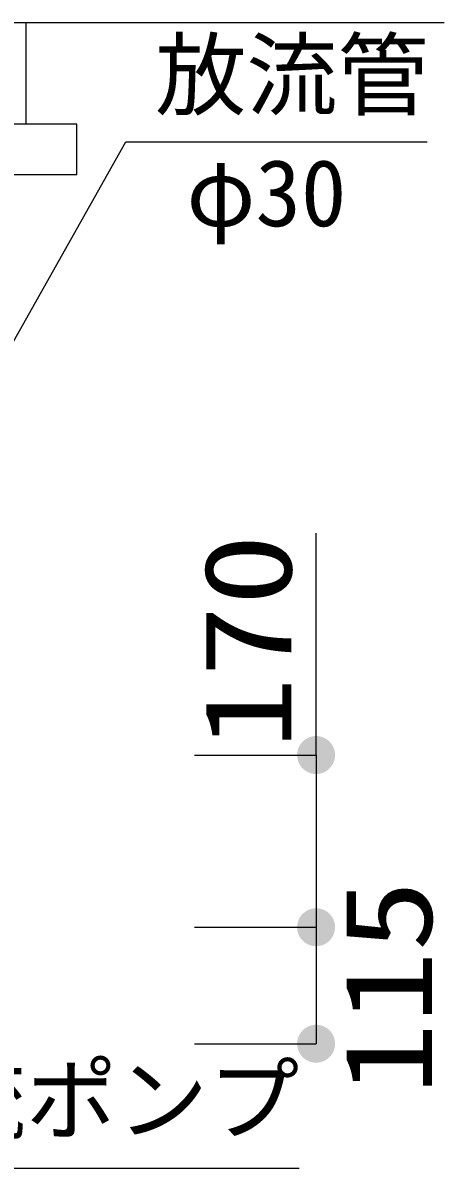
# Model space of a CAD drawing. Units: millimetres, scale not verified. Extents: x -8910 to 8910, y -6308 to 6308.
# Drawn here: x -3185 to -2769, y -2492 to -1362 of the extents above; entities that cross this region are included whole.
import ezdxf
from ezdxf.enums import TextEntityAlignment as Align

# ---------------------------------------------------------------- set-up
doc = ezdxf.new("R2010")
doc.units = ezdxf.units.MM
doc.header["$LTSCALE"] = 30
doc.layers.add('0-0_空気管', color=3, linetype='Continuous', lineweight=25)
doc.layers.add('0-5_00クル-フ-6寸法', color=132, linetype='Continuous', lineweight=25)
doc.styles.add('ＭＳ ゴシック', font='')
doc.styles.get('ＭＳ ゴシック').set_extended_font_data('MS Gothic')

msp = doc.modelspace()

# ---------------------------------------------------------------- linework, layer by layer
at = {"layer": '0-0_空気管', "color": 2}
for p, q in [((-2769.04, -1361.76), (-6274.61, -1361.76)), ((-3181.67, -1461.76), (-3181.67, -1361.76)), ((-3131.67, -1461.76), (-3366.67, -1461.76)), ((-3131.67, -1511.77), (-3131.67, -1461.76)), ((-3131.67, -1511.77), (-3366.67, -1511.77))]:
    msp.add_line(p, q, dxfattribs=at)
at = {"layer": '0-0_空気管'}
msp.add_line((-3377.04, -2492.36), (-2912.04, -2492.36), dxfattribs=at)
msp.add_lwpolyline([(-3301.1, -1865.83), (-3083.18, -1479.22), (-2785.62, -1479.22)], dxfattribs=at)
at = {"layer": '0-5_00クル-フ-6寸法', "color": 4}
for p, q in [((-2895.43, -2084.57), (-2895.43, -1865.39)), ((-3015.43, -2084.57), (-2895.43, -2084.57)), ((-2895.43, -2084.57), (-2895.43, -2254.57)), ((-3015.43, -2254.57), (-2895.43, -2254.57)), ((-3015.43, -2254.57), (-2895.43, -2254.57)), ((-2895.43, -2254.57), (-2895.43, -2369.57)), ((-3015.43, -2369.57), (-2895.43, -2369.57))]:
    msp.add_line(p, q, dxfattribs=at)
at = {"layer": '0-5_00クル-フ-6寸法'}
for points in [[(-2895.43, -2084.57), (-2906.45, -2069.4), (-2904.47, -2068.14)], [(-2895.43, -2084.57), (-2904.47, -2068.14), (-2902.33, -2067.13)], [(-2895.43, -2084.57), (-2902.33, -2067.13), (-2900.1, -2066.41)], [(-2895.43, -2084.57), (-2900.1, -2066.41), (-2897.78, -2065.97)], [(-2895.43, -2084.57), (-2897.78, -2065.97), (-2895.43, -2065.82)], [(-2895.43, -2084.57), (-2895.43, -2065.82), (-2893.08, -2065.97)], [(-2895.43, -2084.57), (-2893.08, -2065.97), (-2890.77, -2066.41)], [(-2895.43, -2084.57), (-2890.77, -2066.41), (-2888.53, -2067.13)], [(-2895.43, -2084.57), (-2888.53, -2067.13), (-2886.4, -2068.14)], [(-2895.43, -2084.57), (-2886.4, -2068.14), (-2884.41, -2069.4)], [(-2895.43, -2084.57), (-2913.85, -2081.05), (-2913.26, -2078.77)], [(-2895.43, -2084.57), (-2913.26, -2078.77), (-2912.4, -2076.58)], [(-2895.43, -2084.57), (-2912.4, -2076.58), (-2911.26, -2074.52)], [(-2895.43, -2084.57), (-2911.26, -2074.52), (-2909.88, -2072.62)], [(-2895.43, -2084.57), (-2909.88, -2072.62), (-2908.27, -2070.9)], [(-2895.43, -2084.57), (-2908.27, -2070.9), (-2906.45, -2069.4)], [(-2895.43, -2084.57), (-2884.41, -2069.4), (-2882.6, -2070.9)], [(-2895.43, -2084.57), (-2882.6, -2070.9), (-2880.99, -2072.62)], [(-2895.43, -2084.57), (-2880.99, -2072.62), (-2879.6, -2074.52)], [(-2895.43, -2084.57), (-2879.6, -2074.52), (-2878.47, -2076.58)], [(-2895.43, -2084.57), (-2878.47, -2076.58), (-2877.6, -2078.77)], [(-2895.43, -2084.57), (-2877.6, -2078.77), (-2877.01, -2081.05)], [(-2895.43, -2084.57), (-2914.15, -2083.39), (-2913.85, -2081.05)], [(-2895.43, -2084.57), (-2914.15, -2085.74), (-2914.15, -2083.39)], [(-2895.43, -2084.57), (-2913.85, -2088.08), (-2914.15, -2085.74)], [(-2895.43, -2084.57), (-2913.26, -2090.36), (-2913.85, -2088.08)], [(-2895.43, -2084.57), (-2912.4, -2092.55), (-2913.26, -2090.36)], [(-2895.43, -2084.57), (-2911.26, -2094.61), (-2912.4, -2092.55)], [(-2895.43, -2084.57), (-2909.88, -2096.52), (-2911.26, -2094.61)], [(-2895.43, -2084.57), (-2908.27, -2098.24), (-2909.88, -2096.52)], [(-2895.43, -2084.57), (-2906.45, -2099.74), (-2908.27, -2098.24)], [(-2895.43, -2084.57), (-2904.47, -2101), (-2906.45, -2099.74)], [(-2895.43, -2084.57), (-2902.33, -2102), (-2904.47, -2101)], [(-2895.43, -2084.57), (-2900.1, -2102.73), (-2902.33, -2102)], [(-2895.43, -2084.57), (-2897.78, -2103.17), (-2900.1, -2102.73)], [(-2895.43, -2084.57), (-2895.43, -2103.32), (-2897.78, -2103.17)], [(-2895.43, -2084.57), (-2877.01, -2081.05), (-2876.72, -2083.39)], [(-2895.43, -2084.57), (-2876.72, -2083.39), (-2876.72, -2085.74)], [(-2895.43, -2084.57), (-2893.08, -2103.17), (-2895.43, -2103.32)], [(-2895.43, -2084.57), (-2890.77, -2102.73), (-2893.08, -2103.17)], [(-2895.43, -2084.57), (-2888.53, -2102), (-2890.77, -2102.73)], [(-2895.43, -2084.57), (-2886.4, -2101), (-2888.53, -2102)], [(-2895.43, -2084.57), (-2884.41, -2099.74), (-2886.4, -2101)], [(-2895.43, -2084.57), (-2882.6, -2098.24), (-2884.41, -2099.74)], [(-2895.43, -2084.57), (-2880.99, -2096.52), (-2882.6, -2098.24)], [(-2895.43, -2084.57), (-2879.6, -2094.61), (-2880.99, -2096.52)], [(-2895.43, -2084.57), (-2878.47, -2092.55), (-2879.6, -2094.61)], [(-2895.43, -2084.57), (-2877.6, -2090.36), (-2878.47, -2092.55)], [(-2895.43, -2084.57), (-2877.01, -2088.08), (-2877.6, -2090.36)], [(-2895.43, -2084.57), (-2876.72, -2085.74), (-2877.01, -2088.08)], [(-2895.43, -2254.57), (-2906.45, -2239.4), (-2904.47, -2238.14)], [(-2895.43, -2254.57), (-2906.45, -2239.4), (-2904.47, -2238.14)], [(-2895.43, -2254.57), (-2904.47, -2238.14), (-2902.33, -2237.13)], [(-2895.43, -2254.57), (-2904.47, -2238.14), (-2902.33, -2237.13)], [(-2895.43, -2254.57), (-2902.33, -2237.13), (-2900.1, -2236.41)], [(-2895.43, -2254.57), (-2902.33, -2237.13), (-2900.1, -2236.41)], [(-2895.43, -2254.57), (-2900.1, -2236.41), (-2897.78, -2235.97)], [(-2895.43, -2254.57), (-2900.1, -2236.41), (-2897.78, -2235.97)], [(-2895.43, -2254.57), (-2897.78, -2235.97), (-2895.43, -2235.82)], [(-2895.43, -2254.57), (-2897.78, -2235.97), (-2895.43, -2235.82)], [(-2895.43, -2254.57), (-2895.43, -2235.82), (-2893.08, -2235.97)], [(-2895.43, -2254.57), (-2895.43, -2235.82), (-2893.08, -2235.97)], [(-2895.43, -2254.57), (-2893.08, -2235.97), (-2890.77, -2236.41)], [(-2895.43, -2254.57), (-2893.08, -2235.97), (-2890.77, -2236.41)], [(-2895.43, -2254.57), (-2890.77, -2236.41), (-2888.53, -2237.13)], [(-2895.43, -2254.57), (-2890.77, -2236.41), (-2888.53, -2237.13)], [(-2895.43, -2254.57), (-2888.53, -2237.13), (-2886.4, -2238.14)], [(-2895.43, -2254.57), (-2888.53, -2237.13), (-2886.4, -2238.14)], [(-2895.43, -2254.57), (-2886.4, -2238.14), (-2884.41, -2239.4)], [(-2895.43, -2254.57), (-2886.4, -2238.14), (-2884.41, -2239.4)], [(-2895.43, -2254.57), (-2913.85, -2251.05), (-2913.26, -2248.77)], [(-2895.43, -2254.57), (-2913.85, -2251.05), (-2913.26, -2248.77)], [(-2895.43, -2254.57), (-2913.26, -2248.77), (-2912.4, -2246.58)], [(-2895.43, -2254.57), (-2913.26, -2248.77), (-2912.4, -2246.58)], [(-2895.43, -2254.57), (-2912.4, -2246.58), (-2911.26, -2244.52)], [(-2895.43, -2254.57), (-2912.4, -2246.58), (-2911.26, -2244.52)], [(-2895.43, -2254.57), (-2911.26, -2244.52), (-2909.88, -2242.62)], [(-2895.43, -2254.57), (-2911.26, -2244.52), (-2909.88, -2242.62)], [(-2895.43, -2254.57), (-2909.88, -2242.62), (-2908.27, -2240.9)], [(-2895.43, -2254.57), (-2909.88, -2242.62), (-2908.27, -2240.9)], [(-2895.43, -2254.57), (-2908.27, -2240.9), (-2906.45, -2239.4)], [(-2895.43, -2254.57), (-2908.27, -2240.9), (-2906.45, -2239.4)], [(-2895.43, -2254.57), (-2884.41, -2239.4), (-2882.6, -2240.9)], [(-2895.43, -2254.57), (-2884.41, -2239.4), (-2882.6, -2240.9)], [(-2895.43, -2254.57), (-2882.6, -2240.9), (-2880.99, -2242.62)], [(-2895.43, -2254.57), (-2882.6, -2240.9), (-2880.99, -2242.62)], [(-2895.43, -2254.57), (-2880.99, -2242.62), (-2879.6, -2244.52)], [(-2895.43, -2254.57), (-2880.99, -2242.62), (-2879.6, -2244.52)], [(-2895.43, -2254.57), (-2879.6, -2244.52), (-2878.47, -2246.58)], [(-2895.43, -2254.57), (-2879.6, -2244.52), (-2878.47, -2246.58)], [(-2895.43, -2254.57), (-2878.47, -2246.58), (-2877.6, -2248.77)], [(-2895.43, -2254.57), (-2878.47, -2246.58), (-2877.6, -2248.77)], [(-2895.43, -2254.57), (-2877.6, -2248.77), (-2877.01, -2251.05)], [(-2895.43, -2254.57), (-2877.6, -2248.77), (-2877.01, -2251.05)], [(-2895.43, -2254.57), (-2914.15, -2253.39), (-2913.85, -2251.05)], [(-2895.43, -2254.57), (-2914.15, -2253.39), (-2913.85, -2251.05)], [(-2895.43, -2254.57), (-2914.15, -2255.75), (-2914.15, -2253.39)], [(-2895.43, -2254.57), (-2914.15, -2255.75), (-2914.15, -2253.39)], [(-2895.43, -2254.57), (-2913.85, -2258.08), (-2914.15, -2255.75)], [(-2895.43, -2254.57), (-2913.85, -2258.08), (-2914.15, -2255.75)], [(-2895.43, -2254.57), (-2913.26, -2260.36), (-2913.85, -2258.08)], [(-2895.43, -2254.57), (-2913.26, -2260.36), (-2913.85, -2258.08)], [(-2895.43, -2254.57), (-2912.4, -2262.55), (-2913.26, -2260.36)], [(-2895.43, -2254.57), (-2912.4, -2262.55), (-2913.26, -2260.36)], [(-2895.43, -2254.57), (-2911.26, -2264.61), (-2912.4, -2262.55)], [(-2895.43, -2254.57), (-2911.26, -2264.61), (-2912.4, -2262.55)], [(-2895.43, -2254.57), (-2909.88, -2266.52), (-2911.26, -2264.61)], [(-2895.43, -2254.57), (-2909.88, -2266.52), (-2911.26, -2264.61)], [(-2895.43, -2254.57), (-2908.27, -2268.24), (-2909.88, -2266.52)], [(-2895.43, -2254.57), (-2908.27, -2268.24), (-2909.88, -2266.52)], [(-2895.43, -2254.57), (-2906.45, -2269.74), (-2908.27, -2268.24)], [(-2895.43, -2254.57), (-2906.45, -2269.74), (-2908.27, -2268.24)], [(-2895.43, -2254.57), (-2904.47, -2271), (-2906.45, -2269.74)], [(-2895.43, -2254.57), (-2904.47, -2271), (-2906.45, -2269.74)], [(-2895.43, -2254.57), (-2902.33, -2272), (-2904.47, -2271)], [(-2895.43, -2254.57), (-2902.33, -2272), (-2904.47, -2271)], [(-2895.43, -2254.57), (-2900.1, -2272.73), (-2902.33, -2272)], [(-2895.43, -2254.57), (-2900.1, -2272.73), (-2902.33, -2272)], [(-2895.43, -2254.57), (-2897.78, -2273.17), (-2900.1, -2272.73)], [(-2895.43, -2254.57), (-2897.78, -2273.17), (-2900.1, -2272.73)], [(-2895.43, -2254.57), (-2895.43, -2273.32), (-2897.78, -2273.17)], [(-2895.43, -2254.57), (-2895.43, -2273.32), (-2897.78, -2273.17)], [(-2895.43, -2254.57), (-2877.01, -2251.05), (-2876.72, -2253.39)], [(-2895.43, -2254.57), (-2877.01, -2251.05), (-2876.72, -2253.39)], [(-2895.43, -2254.57), (-2876.72, -2253.39), (-2876.72, -2255.75)], [(-2895.43, -2254.57), (-2876.72, -2253.39), (-2876.72, -2255.75)], [(-2895.43, -2254.57), (-2893.08, -2273.17), (-2895.43, -2273.32)], [(-2895.43, -2254.57), (-2890.77, -2272.73), (-2893.08, -2273.17)], [(-2895.43, -2254.57), (-2888.53, -2272), (-2890.77, -2272.73)], [(-2895.43, -2254.57), (-2886.4, -2271), (-2888.53, -2272)], [(-2895.43, -2254.57), (-2884.41, -2269.74), (-2886.4, -2271)], [(-2895.43, -2254.57), (-2882.6, -2268.24), (-2884.41, -2269.74)], [(-2895.43, -2254.57), (-2880.99, -2266.52), (-2882.6, -2268.24)], [(-2895.43, -2254.57), (-2879.6, -2264.61), (-2880.99, -2266.52)], [(-2895.43, -2254.57), (-2878.47, -2262.55), (-2879.6, -2264.61)], [(-2895.43, -2254.57), (-2877.6, -2260.36), (-2878.47, -2262.55)], [(-2895.43, -2254.57), (-2877.01, -2258.08), (-2877.6, -2260.36)], [(-2895.43, -2254.57), (-2876.72, -2255.75), (-2877.01, -2258.08)], [(-2895.43, -2254.57), (-2893.08, -2273.17), (-2895.43, -2273.32)], [(-2895.43, -2254.57), (-2890.77, -2272.73), (-2893.08, -2273.17)], [(-2895.43, -2254.57), (-2888.53, -2272), (-2890.77, -2272.73)], [(-2895.43, -2254.57), (-2886.4, -2271), (-2888.53, -2272)], [(-2895.43, -2254.57), (-2884.41, -2269.74), (-2886.4, -2271)], [(-2895.43, -2254.57), (-2882.6, -2268.24), (-2884.41, -2269.74)], [(-2895.43, -2254.57), (-2880.99, -2266.52), (-2882.6, -2268.24)], [(-2895.43, -2254.57), (-2879.6, -2264.61), (-2880.99, -2266.52)], [(-2895.43, -2254.57), (-2878.47, -2262.55), (-2879.6, -2264.61)], [(-2895.43, -2254.57), (-2877.6, -2260.36), (-2878.47, -2262.55)], [(-2895.43, -2254.57), (-2877.01, -2258.08), (-2877.6, -2260.36)], [(-2895.43, -2254.57), (-2876.72, -2255.75), (-2877.01, -2258.08)], [(-2895.43, -2369.57), (-2902.33, -2352.13), (-2900.1, -2351.41)], [(-2895.43, -2369.57), (-2900.1, -2351.41), (-2897.78, -2350.97)], [(-2895.43, -2369.57), (-2897.78, -2350.97), (-2895.43, -2350.82)], [(-2895.43, -2369.57), (-2895.43, -2350.82), (-2893.08, -2350.97)], [(-2895.43, -2369.57), (-2893.08, -2350.97), (-2890.77, -2351.41)], [(-2895.43, -2369.57), (-2890.77, -2351.41), (-2888.53, -2352.13)], [(-2895.43, -2369.57), (-2913.26, -2363.77), (-2912.4, -2361.58)], [(-2895.43, -2369.57), (-2912.4, -2361.58), (-2911.26, -2359.52)], [(-2895.43, -2369.57), (-2911.26, -2359.52), (-2909.88, -2357.62)], [(-2895.43, -2369.57), (-2909.88, -2357.62), (-2908.27, -2355.9)], [(-2895.43, -2369.57), (-2908.27, -2355.9), (-2906.45, -2354.4)], [(-2895.43, -2369.57), (-2906.45, -2354.4), (-2904.47, -2353.14)], [(-2895.43, -2369.57), (-2904.47, -2353.14), (-2902.33, -2352.13)], [(-2895.43, -2369.57), (-2888.53, -2352.13), (-2886.4, -2353.14)], [(-2895.43, -2369.57), (-2886.4, -2353.14), (-2884.41, -2354.4)], [(-2895.43, -2369.57), (-2884.41, -2354.4), (-2882.6, -2355.9)], [(-2895.43, -2369.57), (-2882.6, -2355.9), (-2880.99, -2357.62)], [(-2895.43, -2369.57), (-2880.99, -2357.62), (-2879.6, -2359.52)], [(-2895.43, -2369.57), (-2879.6, -2359.52), (-2878.47, -2361.58)], [(-2895.43, -2369.57), (-2878.47, -2361.58), (-2877.6, -2363.77)], [(-2895.43, -2369.57), (-2914.15, -2368.39), (-2913.85, -2366.05)], [(-2895.43, -2369.57), (-2914.15, -2370.74), (-2914.15, -2368.39)], [(-2895.43, -2369.57), (-2913.85, -2373.08), (-2914.15, -2370.74)], [(-2895.43, -2369.57), (-2913.85, -2366.05), (-2913.26, -2363.77)], [(-2895.43, -2369.57), (-2913.26, -2375.36), (-2913.85, -2373.08)], [(-2895.43, -2369.57), (-2912.4, -2377.55), (-2913.26, -2375.36)], [(-2895.43, -2369.57), (-2911.26, -2379.61), (-2912.4, -2377.55)], [(-2895.43, -2369.57), (-2909.88, -2381.52), (-2911.26, -2379.61)], [(-2895.43, -2369.57), (-2908.27, -2383.24), (-2909.88, -2381.52)], [(-2895.43, -2369.57), (-2906.45, -2384.74), (-2908.27, -2383.24)], [(-2895.43, -2369.57), (-2904.47, -2386), (-2906.45, -2384.74)], [(-2895.43, -2369.57), (-2902.33, -2387), (-2904.47, -2386)], [(-2895.43, -2369.57), (-2900.1, -2387.73), (-2902.33, -2387)], [(-2895.43, -2369.57), (-2897.78, -2388.17), (-2900.1, -2387.73)], [(-2895.43, -2369.57), (-2895.43, -2388.32), (-2897.78, -2388.17)], [(-2895.43, -2369.57), (-2877.6, -2363.77), (-2877.01, -2366.05)], [(-2895.43, -2369.57), (-2877.01, -2366.05), (-2876.72, -2368.39)], [(-2895.43, -2369.57), (-2876.72, -2368.39), (-2876.72, -2370.74)], [(-2895.43, -2369.57), (-2893.08, -2388.17), (-2895.43, -2388.32)], [(-2895.43, -2369.57), (-2890.77, -2387.73), (-2893.08, -2388.17)], [(-2895.43, -2369.57), (-2888.53, -2387), (-2890.77, -2387.73)], [(-2895.43, -2369.57), (-2886.4, -2386), (-2888.53, -2387)], [(-2895.43, -2369.57), (-2884.41, -2384.74), (-2886.4, -2386)], [(-2895.43, -2369.57), (-2882.6, -2383.24), (-2884.41, -2384.74)], [(-2895.43, -2369.57), (-2880.99, -2381.52), (-2882.6, -2383.24)], [(-2895.43, -2369.57), (-2879.6, -2379.61), (-2880.99, -2381.52)], [(-2895.43, -2369.57), (-2878.47, -2377.55), (-2879.6, -2379.61)], [(-2895.43, -2369.57), (-2877.6, -2375.36), (-2878.47, -2377.55)], [(-2895.43, -2369.57), (-2877.01, -2373.08), (-2877.6, -2375.36)], [(-2895.43, -2369.57), (-2876.72, -2370.74), (-2877.01, -2373.08)]]:
    msp.add_solid(points, dxfattribs=at)

# ---------------------------------------------------------------- texts
at = {"layer": '0-0_空気管', "color": 4, "style": 'ＭＳ ゴシック'}
for s, p in [('放流管', (-3054.28, -1465.74)), ('φ30', (-3023.49, -1582.32)), ('放流ポンプ', (-3362.04, -2477.36))]:
    msp.add_text(s, height=65.98, dxfattribs=at).set_placement(p, align=Align.BOTTOM_LEFT)
at = {"layer": '0-5_00クル-フ-6寸法', "color": 3, "style": 'ＭＳ ゴシック', "width": 1.2}
for s, p in [('170', (-2893.78, -2078.59)), ('115', (-2755.03, -2420.07))]:
    msp.add_text(s, height=86.66, rotation=90, dxfattribs=at).set_placement(p, align=Align.BOTTOM_LEFT)

doc.saveas('drawing.dxf')
